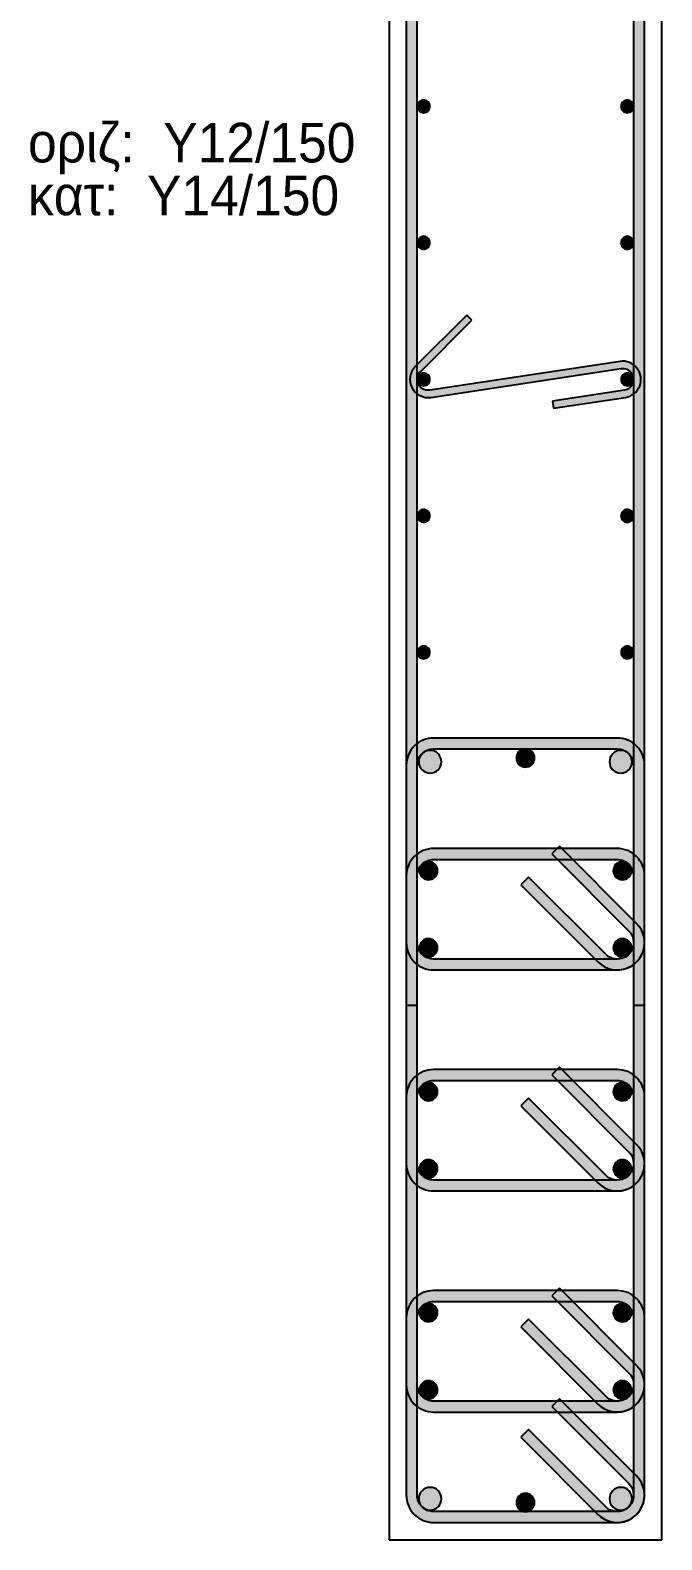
# Model space of a CAD drawing. Header units: millimetres. Extents: x -2171 to 1563, y -1758 to -1505.
# Drawn here: x -611.06 to -607.58, y -1620.57 to -1612.28 of the extents above; entities that cross this region are included whole.
import ezdxf

# ---------------------------------------------------------------- set-up
doc = ezdxf.new("R2010")
doc.units = ezdxf.units.MM
doc.layers.add('Col_Det', color=7, linetype='Continuous')
doc.layers.add('Col_Det_Fill', color=7, linetype='Continuous')
doc.styles.add('S1Arl22_b_934_161', font='arial.ttf', dxfattribs={"width": 0.933629, "height": 0.002175})

msp = doc.modelspace()

# ---------------------------------------------------------------- hatches: boundary and pattern name
at = {"layer": 'Col_Det_Fill'}
for color, points in [(252, [(-608.9293, -1607.0104), (-608.9893, -1607.0104), (-608.9893, -1617.6343), (-608.9293, -1617.6343)]), (252, [(-607.7393, -1617.6343), (-607.6793, -1617.6343), (-607.6793, -1607.0104), (-607.7393, -1607.0104)]), (133, [(-608.8943, -1612.7323, 0.414214), (-608.8593, -1612.6973, 0.414214), (-608.8943, -1612.6623, 0.414214), (-608.9293, -1612.6973, 0.414214)]), (133, [(-607.7743, -1612.7323, 0.414214), (-607.7393, -1612.6973, 0.414214), (-607.7743, -1612.6623, 0.414214), (-607.8093, -1612.6973, 0.414214)]), (133, [(-608.8943, -1613.4822, 0.414214), (-608.8593, -1613.4472, 0.414214), (-608.8943, -1613.4122, 0.414214), (-608.9293, -1613.4472, 0.414214)]), (133, [(-607.7743, -1613.4822, 0.414214), (-607.7393, -1613.4472, 0.414214), (-607.7743, -1613.4122, 0.414214), (-607.8093, -1613.4472, 0.414214)]), (252, [(-608.94, -1614.1264), (-608.9117, -1614.1547), (-608.6289, -1613.8718), (-608.6571, -1613.8435)]), (252, [(-607.8082, -1614.1378), (-607.8142, -1614.0982), (-608.8603, -1614.2564), (-608.8543, -1614.296)]), (252, [(-607.7903, -1614.2564), (-607.7843, -1614.296, 1), (-607.8142, -1614.0982), (-607.8082, -1614.1378, -1)]), (252, [(-608.8543, -1614.296), (-608.8603, -1614.2564, -0.723878), (-608.9117, -1614.1547), (-608.94, -1614.1264, 0.723878)]), (133, [(-608.8943, -1614.2321, 0.414214), (-608.8593, -1614.1971, 0.414214), (-608.8943, -1614.1621, 0.414214), (-608.9293, -1614.1971, 0.414214)]), (133, [(-607.7743, -1614.2321, 0.414214), (-607.7393, -1614.1971, 0.414214), (-607.7743, -1614.1621, 0.414214), (-607.8093, -1614.1971, 0.414214)]), (252, [(-608.1858, -1614.3162), (-608.1798, -1614.3558), (-607.7843, -1614.296), (-607.7903, -1614.2564)]), (133, [(-608.8943, -1614.982, 0.414214), (-608.8593, -1614.947, 0.414214), (-608.8943, -1614.912, 0.414214), (-608.9293, -1614.947, 0.414214)]), (133, [(-607.7743, -1614.982, 0.414214), (-607.7393, -1614.947, 0.414214), (-607.7743, -1614.912, 0.414214), (-607.8093, -1614.947, 0.414214)]), (133, [(-608.8943, -1615.7319, 0.414214), (-608.8593, -1615.6969, 0.414214), (-608.8943, -1615.6619, 0.414214), (-608.9293, -1615.6969, 0.414214)]), (133, [(-607.7743, -1615.7319, 0.414214), (-607.7393, -1615.6969, 0.414214), (-607.7743, -1615.6619, 0.414214), (-607.8093, -1615.6969, 0.414214)]), (252, [(-608.8393, -1616.2273), (-608.8393, -1616.1673, 0.414214), (-608.9893, -1616.3173), (-608.9293, -1616.3173, -0.414214)]), (252, [(-607.8293, -1616.2273), (-607.8293, -1616.1673), (-608.8393, -1616.1673), (-608.8393, -1616.2273)]), (252, [(-607.7393, -1616.3173), (-607.6793, -1616.3173, 0.414214), (-607.8293, -1616.1673), (-607.8293, -1616.2273, -0.414214)]), (12, [(-608.8587, -1616.3604, 0.414214), (-608.7962, -1616.2979, 0.414214), (-608.8587, -1616.2354, 0.414214), (-608.9212, -1616.2979, 0.414214)]), (133, [(-608.3343, -1616.3273, 0.414214), (-608.2843, -1616.2773, 0.414214), (-608.3343, -1616.2273, 0.414214), (-608.3843, -1616.2773, 0.414214)]), (12, [(-607.8098, -1616.3604, 0.414214), (-607.7473, -1616.2979, 0.414214), (-607.8098, -1616.2354, 0.414214), (-607.8723, -1616.2979, 0.414214)]), (252, [(-608.9293, -1616.3173), (-608.9893, -1616.3173), (-608.9893, -1620.3273), (-608.9293, -1620.3273)]), (252, [(-607.7393, -1620.3273), (-607.6793, -1620.3273), (-607.6793, -1616.3173), (-607.7393, -1616.3173)]), (252, [(-607.7656, -1617.228), (-607.7232, -1617.1855), (-608.1475, -1616.7613), (-608.1899, -1616.8037)]), (252, [(-608.8393, -1616.8345), (-608.8393, -1616.7745, 0.414214), (-608.9893, -1616.9245), (-608.9293, -1616.9245, -0.414214)]), (56, [(-608.8676, -1616.9462, 0.414214), (-608.8176, -1616.8962, 0.414214), (-608.8676, -1616.8462, 0.414214), (-608.9176, -1616.8962, 0.414214)]), (252, [(-607.8293, -1616.8345), (-607.8293, -1616.7745), (-608.8393, -1616.7745), (-608.8393, -1616.8345)]), (56, [(-607.801, -1616.9462, 0.414214), (-607.751, -1616.8962, 0.414214), (-607.801, -1616.8462, 0.414214), (-607.851, -1616.8962, 0.414214)]), (252, [(-607.7393, -1616.9245), (-607.6793, -1616.9245, 0.414214), (-607.8293, -1616.7745), (-607.8293, -1616.8345, -0.414214)]), (252, [(-608.9293, -1616.9245), (-608.9893, -1616.9245), (-608.9893, -1617.2916), (-608.9293, -1617.2916)]), (252, [(-608.3172, -1616.931), (-608.3596, -1616.9734), (-607.9353, -1617.3977), (-607.8929, -1617.3553)]), (252, [(-607.7393, -1617.2916), (-607.6793, -1617.2916), (-607.6793, -1616.9245), (-607.7393, -1616.9245)]), (252, [(-607.8293, -1617.3816), (-607.8293, -1617.4416, 0.668179), (-607.7232, -1617.1855), (-607.7656, -1617.228, -0.668179)]), (252, [(-608.9293, -1617.2916), (-608.9893, -1617.2916, 0.414214), (-608.8393, -1617.4416), (-608.8393, -1617.3816, -0.414214)]), (56, [(-608.8676, -1617.3699, 0.414214), (-608.8176, -1617.3199, 0.414214), (-608.8676, -1617.2699, 0.414214), (-608.9176, -1617.3199, 0.414214)]), (252, [(-607.8929, -1617.3553), (-607.9353, -1617.3977, 0.668179), (-607.6793, -1617.2916), (-607.7393, -1617.2916, -0.668179)]), (56, [(-607.801, -1617.3699, 0.414214), (-607.751, -1617.3199, 0.414214), (-607.801, -1617.2699, 0.414214), (-607.851, -1617.3199, 0.414214)]), (252, [(-608.8393, -1617.3816), (-608.8393, -1617.4416), (-607.8293, -1617.4416), (-607.8293, -1617.3816)]), (252, [(-608.8393, -1618.0488), (-608.8393, -1617.9888, 0.414214), (-608.9893, -1618.1388), (-608.9293, -1618.1388, -0.414214)]), (252, [(-607.8293, -1618.0488), (-607.8293, -1617.9888), (-608.8393, -1617.9888), (-608.8393, -1618.0488)]), (252, [(-607.7656, -1618.4423), (-607.7232, -1618.3998), (-608.1475, -1617.9756), (-608.1899, -1618.018)]), (252, [(-607.7393, -1618.1388), (-607.6793, -1618.1388, 0.414214), (-607.8293, -1617.9888), (-607.8293, -1618.0488, -0.414214)]), (56, [(-608.8676, -1618.1605, 0.414214), (-608.8176, -1618.1105, 0.414214), (-608.8676, -1618.0605, 0.414214), (-608.9176, -1618.1105, 0.414214)]), (56, [(-607.801, -1618.1605, 0.414214), (-607.751, -1618.1105, 0.414214), (-607.801, -1618.0605, 0.414214), (-607.851, -1618.1105, 0.414214)]), (252, [(-608.9293, -1618.1388), (-608.9893, -1618.1388), (-608.9893, -1618.5059), (-608.9293, -1618.5059)]), (252, [(-608.3172, -1618.1453), (-608.3596, -1618.1877), (-607.9353, -1618.612), (-607.8929, -1618.5695)]), (252, [(-607.7393, -1618.5059), (-607.6793, -1618.5059), (-607.6793, -1618.1388), (-607.7393, -1618.1388)]), (252, [(-607.8293, -1618.5959), (-607.8293, -1618.6559, 0.668179), (-607.7232, -1618.3998), (-607.7656, -1618.4423, -0.668179)]), (252, [(-608.9293, -1618.5059), (-608.9893, -1618.5059, 0.414214), (-608.8393, -1618.6559), (-608.8393, -1618.5959, -0.414214)]), (56, [(-608.8676, -1618.5842, 0.414214), (-608.8176, -1618.5342, 0.414214), (-608.8676, -1618.4842, 0.414214), (-608.9176, -1618.5342, 0.414214)]), (252, [(-607.8929, -1618.5695), (-607.9353, -1618.612, 0.668179), (-607.6793, -1618.5059), (-607.7393, -1618.5059, -0.668179)]), (56, [(-607.801, -1618.5842, 0.414214), (-607.751, -1618.5342, 0.414214), (-607.801, -1618.4842, 0.414214), (-607.851, -1618.5342, 0.414214)]), (252, [(-608.8393, -1618.5959), (-608.8393, -1618.6559), (-607.8293, -1618.6559), (-607.8293, -1618.5959)]), (252, [(-608.8393, -1619.263), (-608.8393, -1619.203, 0.414214), (-608.9893, -1619.353), (-608.9293, -1619.353, -0.414214)]), (252, [(-607.8293, -1619.263), (-607.8293, -1619.203), (-608.8393, -1619.203), (-608.8393, -1619.263)]), (252, [(-607.7656, -1619.6565), (-607.7232, -1619.6141), (-608.1475, -1619.1899), (-608.1899, -1619.2323)]), (252, [(-607.7393, -1619.353), (-607.6793, -1619.353, 0.414214), (-607.8293, -1619.203), (-607.8293, -1619.263, -0.414214)]), (56, [(-608.8676, -1619.3748, 0.414214), (-608.8176, -1619.3248, 0.414214), (-608.8676, -1619.2748, 0.414214), (-608.9176, -1619.3248, 0.414214)]), (56, [(-607.801, -1619.3748, 0.414214), (-607.751, -1619.3248, 0.414214), (-607.801, -1619.2748, 0.414214), (-607.851, -1619.3248, 0.414214)]), (252, [(-608.9293, -1619.353), (-608.9893, -1619.353), (-608.9893, -1619.7202), (-608.9293, -1619.7202)]), (252, [(-608.3172, -1619.3596), (-608.3596, -1619.402), (-607.9353, -1619.8263), (-607.8929, -1619.7838)]), (252, [(-607.7393, -1619.7202), (-607.6793, -1619.7202), (-607.6793, -1619.353), (-607.7393, -1619.353)]), (252, [(-607.8293, -1619.8102), (-607.8293, -1619.8702, 0.668179), (-607.7232, -1619.6141), (-607.7656, -1619.6565, -0.668179)]), (252, [(-608.9293, -1619.7202), (-608.9893, -1619.7202, 0.414214), (-608.8393, -1619.8702), (-608.8393, -1619.8102, -0.414214)]), (56, [(-608.8676, -1619.7985, 0.414214), (-608.8176, -1619.7485, 0.414214), (-608.8676, -1619.6985, 0.414214), (-608.9176, -1619.7485, 0.414214)]), (252, [(-607.8929, -1619.7838), (-607.9353, -1619.8263, 0.668179), (-607.6793, -1619.7202), (-607.7393, -1619.7202, -0.668179)]), (56, [(-607.801, -1619.7985, 0.414214), (-607.751, -1619.7485, 0.414214), (-607.801, -1619.6985, 0.414214), (-607.851, -1619.7485, 0.414214)]), (252, [(-608.8393, -1619.8102), (-608.8393, -1619.8702), (-607.8293, -1619.8702), (-607.8293, -1619.8102)]), (252, [(-607.7656, -1620.2637), (-607.7232, -1620.2213), (-608.1475, -1619.797), (-608.1899, -1619.8394)]), (252, [(-608.3172, -1619.9667), (-608.3596, -1620.0091), (-607.9353, -1620.4334), (-607.8929, -1620.391)]), (252, [(-607.8293, -1620.4173), (-607.8293, -1620.4773, 0.668179), (-607.7232, -1620.2213), (-607.7656, -1620.2637, -0.668179)]), (252, [(-608.9293, -1620.3273), (-608.9893, -1620.3273, 0.414214), (-608.8393, -1620.4773), (-608.8393, -1620.4173, -0.414214)]), (12, [(-608.8587, -1620.4093, 0.414214), (-608.7962, -1620.3468, 0.414214), (-608.8587, -1620.2843, 0.414214), (-608.9212, -1620.3468, 0.414214)]), (133, [(-608.3343, -1620.4173, 0.414214), (-608.2843, -1620.3673, 0.414214), (-608.3343, -1620.3173, 0.414214), (-608.3843, -1620.3673, 0.414214)]), (252, [(-607.8929, -1620.391), (-607.9353, -1620.4334, 0.668179), (-607.6793, -1620.3273), (-607.7393, -1620.3273, -0.668179)]), (12, [(-607.8098, -1620.4093, 0.414214), (-607.7473, -1620.3468, 0.414214), (-607.8098, -1620.2843, 0.414214), (-607.8723, -1620.3468, 0.414214)]), (252, [(-608.8393, -1620.4173), (-608.8393, -1620.4773), (-607.8293, -1620.4773), (-607.8293, -1620.4173)])]:
    msp.add_hatch(color=color, dxfattribs=at).paths.add_polyline_path(points)

# ---------------------------------------------------------------- linework, layer by layer
at = {"layer": 'Col_Det', "color": 7}
for points in [[(-607.5843, -1620.5723), (-607.5843, -1604.0723)], [(-609.0843, -1605.3223), (-609.0843, -1620.5723)], [(-608.9893, -1607.0104), (-608.9893, -1617.6343)], [(-608.9293, -1617.6343), (-608.9293, -1607.0104)], [(-607.7393, -1607.0104), (-607.7393, -1617.6343)], [(-607.6793, -1617.6343), (-607.6793, -1607.0104)], [(-608.6571, -1613.8435), (-608.94, -1614.1264)], [(-608.6289, -1613.8718), (-608.6571, -1613.8435)], [(-608.9117, -1614.1547), (-608.6289, -1613.8718)], [(-607.8142, -1614.0982), (-608.8603, -1614.2564)], [(-608.8543, -1614.296), (-607.8082, -1614.1378)], [(-607.7903, -1614.2564), (-608.1858, -1614.3162)], [(-608.1858, -1614.3162), (-608.1798, -1614.3558)], [(-608.1798, -1614.3558), (-607.7843, -1614.296)], [(-607.8293, -1616.1673), (-608.8393, -1616.1673)], [(-608.8393, -1616.2273), (-607.8293, -1616.2273)], [(-608.9893, -1616.3173), (-608.9893, -1620.3273)], [(-608.9293, -1620.3273), (-608.9293, -1616.3173)], [(-607.7393, -1616.3173), (-607.7393, -1620.3273)], [(-607.6793, -1620.3273), (-607.6793, -1616.3173)], [(-608.1475, -1616.7613), (-608.1899, -1616.8037)], [(-607.7232, -1617.1855), (-608.1475, -1616.7613)], [(-607.8293, -1616.7745), (-608.8393, -1616.7745)], [(-608.8393, -1616.8345), (-607.8293, -1616.8345)], [(-608.1899, -1616.8037), (-607.7656, -1617.228)], [(-608.9893, -1616.9245), (-608.9893, -1617.2916)], [(-608.9293, -1617.2916), (-608.9293, -1616.9245)], [(-608.3172, -1616.931), (-608.3596, -1616.9734)], [(-607.8929, -1617.3553), (-608.3172, -1616.931)], [(-607.7393, -1616.9245), (-607.7393, -1617.2916)], [(-607.6793, -1617.2916), (-607.6793, -1616.9245)], [(-608.3596, -1616.9734), (-607.9353, -1617.3977)], [(-607.8293, -1617.3816), (-608.8393, -1617.3816)], [(-608.8393, -1617.4416), (-607.8293, -1617.4416)], [(-608.9893, -1617.6343), (-608.9293, -1617.6343)], [(-607.7393, -1617.6343), (-607.6793, -1617.6343)], [(-607.8293, -1617.9888), (-608.8393, -1617.9888)], [(-608.1475, -1617.9756), (-608.1899, -1618.018)], [(-607.7232, -1618.3998), (-608.1475, -1617.9756)], [(-608.8393, -1618.0488), (-607.8293, -1618.0488)], [(-608.1899, -1618.018), (-607.7656, -1618.4423)], [(-608.9893, -1618.1388), (-608.9893, -1618.5059)], [(-608.9293, -1618.5059), (-608.9293, -1618.1388)], [(-608.3172, -1618.1453), (-608.3596, -1618.1877)], [(-607.8929, -1618.5695), (-608.3172, -1618.1453)], [(-607.7393, -1618.1388), (-607.7393, -1618.5059)], [(-607.6793, -1618.5059), (-607.6793, -1618.1388)], [(-608.3596, -1618.1877), (-607.9353, -1618.612)], [(-607.8293, -1618.5959), (-608.8393, -1618.5959)], [(-608.8393, -1618.6559), (-607.8293, -1618.6559)], [(-607.8293, -1619.203), (-608.8393, -1619.203)], [(-608.1475, -1619.1899), (-608.1899, -1619.2323)], [(-608.1899, -1619.2323), (-607.7656, -1619.6565)], [(-607.7232, -1619.6141), (-608.1475, -1619.1899)], [(-608.8393, -1619.263), (-607.8293, -1619.263)], [(-608.9893, -1619.353), (-608.9893, -1619.7202)], [(-608.9293, -1619.7202), (-608.9293, -1619.353)], [(-608.3172, -1619.3596), (-608.3596, -1619.402)], [(-608.3596, -1619.402), (-607.9353, -1619.8263)], [(-607.8929, -1619.7838), (-608.3172, -1619.3596)], [(-607.7393, -1619.353), (-607.7393, -1619.7202)], [(-607.6793, -1619.7202), (-607.6793, -1619.353)], [(-607.8293, -1619.8102), (-608.8393, -1619.8102)], [(-608.1475, -1619.797), (-608.1899, -1619.8394)], [(-607.7232, -1620.2213), (-608.1475, -1619.797)], [(-608.8393, -1619.8702), (-607.8293, -1619.8702)], [(-608.1899, -1619.8394), (-607.7656, -1620.2637)], [(-608.3172, -1619.9667), (-608.3596, -1620.0091)], [(-607.8929, -1620.391), (-608.3172, -1619.9667)], [(-608.3596, -1620.0091), (-607.9353, -1620.4334)], [(-607.8293, -1620.4173), (-608.8393, -1620.4173)], [(-608.8393, -1620.4773), (-607.8293, -1620.4773)], [(-609.0843, -1620.5723), (-607.5843, -1620.5723)]]:
    msp.add_lwpolyline(points, dxfattribs=at)
for points in [[(-608.8943, -1612.6623, 0.414214), (-608.9293, -1612.6973, 0.414214)], [(-608.9293, -1612.6973, 0.414214), (-608.8943, -1612.7323, 0.414214)], [(-608.8593, -1612.6973, 0.414214), (-608.8943, -1612.6623, 0.414214)], [(-608.8943, -1612.7323, 0.414214), (-608.8593, -1612.6973, 0.414214)], [(-607.7743, -1612.6623, 0.414214), (-607.8093, -1612.6973, 0.414214)], [(-607.8093, -1612.6973, 0.414214), (-607.7743, -1612.7323, 0.414214)], [(-607.7393, -1612.6973, 0.414214), (-607.7743, -1612.6623, 0.414214)], [(-607.7743, -1612.7323, 0.414214), (-607.7393, -1612.6973, 0.414214)], [(-608.8943, -1613.4122, 0.414214), (-608.9293, -1613.4472, 0.414214)], [(-608.9293, -1613.4472, 0.414214), (-608.8943, -1613.4822, 0.414214)], [(-608.8593, -1613.4472, 0.414214), (-608.8943, -1613.4122, 0.414214)], [(-608.8943, -1613.4822, 0.414214), (-608.8593, -1613.4472, 0.414214)], [(-607.7743, -1613.4122, 0.414214), (-607.8093, -1613.4472, 0.414214)], [(-607.8093, -1613.4472, 0.414214), (-607.7743, -1613.4822, 0.414214)], [(-607.7393, -1613.4472, 0.414214), (-607.7743, -1613.4122, 0.414214)], [(-607.7743, -1613.4822, 0.414214), (-607.7393, -1613.4472, 0.414214)], [(-607.7843, -1614.296, 1), (-607.8142, -1614.0982)], [(-608.94, -1614.1264, 0.723878), (-608.8543, -1614.296, 0.723878)], [(-608.8603, -1614.2564, -0.723878), (-608.9117, -1614.1547)], [(-608.8943, -1614.1621, 0.414214), (-608.9293, -1614.1971, 0.414214)], [(-608.9293, -1614.1971, 0.414214), (-608.8943, -1614.2321, 0.414214)], [(-608.8593, -1614.1971, 0.414214), (-608.8943, -1614.1621, 0.414214)], [(-608.8943, -1614.2321, 0.414214), (-608.8593, -1614.1971, 0.414214)], [(-607.7743, -1614.1621, 0.414214), (-607.8093, -1614.1971, 0.414214)], [(-607.8093, -1614.1971, 0.414214), (-607.7743, -1614.2321, 0.414214)], [(-607.8082, -1614.1378, -1), (-607.7903, -1614.2564, -1)], [(-607.7393, -1614.1971, 0.414214), (-607.7743, -1614.1621, 0.414214)], [(-607.7743, -1614.2321, 0.414214), (-607.7393, -1614.1971, 0.414214)], [(-608.8943, -1614.912, 0.414214), (-608.9293, -1614.947, 0.414214)], [(-608.8593, -1614.947, 0.414214), (-608.8943, -1614.912, 0.414214)], [(-607.7743, -1614.912, 0.414214), (-607.8093, -1614.947, 0.414214)], [(-607.7393, -1614.947, 0.414214), (-607.7743, -1614.912, 0.414214)], [(-608.9293, -1614.947, 0.414214), (-608.8943, -1614.982, 0.414214)], [(-608.8943, -1614.982, 0.414214), (-608.8593, -1614.947, 0.414214)], [(-607.8093, -1614.947, 0.414214), (-607.7743, -1614.982, 0.414214)], [(-607.7743, -1614.982, 0.414214), (-607.7393, -1614.947, 0.414214)], [(-608.8943, -1615.6619, 0.414214), (-608.9293, -1615.6969, 0.414214)], [(-608.8593, -1615.6969, 0.414214), (-608.8943, -1615.6619, 0.414214)], [(-607.7743, -1615.6619, 0.414214), (-607.8093, -1615.6969, 0.414214)], [(-607.7393, -1615.6969, 0.414214), (-607.7743, -1615.6619, 0.414214)], [(-608.9293, -1615.6969, 0.414214), (-608.8943, -1615.7319, 0.414214)], [(-608.8943, -1615.7319, 0.414214), (-608.8593, -1615.6969, 0.414214)], [(-607.8093, -1615.6969, 0.414214), (-607.7743, -1615.7319, 0.414214)], [(-607.7743, -1615.7319, 0.414214), (-607.7393, -1615.6969, 0.414214)], [(-608.8393, -1616.1673, 0.414214), (-608.9893, -1616.3173)], [(-607.6793, -1616.3173, 0.414214), (-607.8293, -1616.1673)], [(-608.9293, -1616.3173, -0.414214), (-608.8393, -1616.2273, -0.414214)], [(-608.8587, -1616.2354, 0.414214), (-608.9212, -1616.2979, 0.414214)], [(-608.7962, -1616.2979, 0.414214), (-608.8587, -1616.2354, 0.414214)], [(-608.3343, -1616.2273, 0.414214), (-608.3843, -1616.2773, 0.414214)], [(-608.2843, -1616.2773, 0.414214), (-608.3343, -1616.2273, 0.414214)], [(-607.8098, -1616.2354, 0.414214), (-607.8723, -1616.2979, 0.414214)], [(-607.8293, -1616.2273, -0.414214), (-607.7393, -1616.3173, -0.414214)], [(-607.7473, -1616.2979, 0.414214), (-607.8098, -1616.2354, 0.414214)], [(-608.9212, -1616.2979, 0.414214), (-608.8587, -1616.3604, 0.414214)], [(-608.8587, -1616.3604, 0.414214), (-608.7962, -1616.2979, 0.414214)], [(-608.3843, -1616.2773, 0.414214), (-608.3343, -1616.3273, 0.414214)], [(-608.3343, -1616.3273, 0.414214), (-608.2843, -1616.2773, 0.414214)], [(-607.8723, -1616.2979, 0.414214), (-607.8098, -1616.3604, 0.414214)], [(-607.8098, -1616.3604, 0.414214), (-607.7473, -1616.2979, 0.414214)], [(-608.8393, -1616.7745, 0.414214), (-608.9893, -1616.9245)], [(-608.9293, -1616.9245, -0.414214), (-608.8393, -1616.8345, -0.414214)], [(-608.8676, -1616.8462, 0.414214), (-608.9176, -1616.8962, 0.414214)], [(-608.8176, -1616.8962, 0.414214), (-608.8676, -1616.8462, 0.414214)], [(-607.801, -1616.8462, 0.414214), (-607.851, -1616.8962, 0.414214)], [(-607.6793, -1616.9245, 0.414214), (-607.8293, -1616.7745)], [(-607.8293, -1616.8345, -0.414214), (-607.7393, -1616.9245, -0.414214)], [(-607.751, -1616.8962, 0.414214), (-607.801, -1616.8462, 0.414214)], [(-608.9176, -1616.8962, 0.414214), (-608.8676, -1616.9462, 0.414214)], [(-608.8676, -1616.9462, 0.414214), (-608.8176, -1616.8962, 0.414214)], [(-607.851, -1616.8962, 0.414214), (-607.801, -1616.9462, 0.414214)], [(-607.801, -1616.9462, 0.414214), (-607.751, -1616.8962, 0.414214)], [(-607.8293, -1617.4416, 0.668179), (-607.7232, -1617.1855)], [(-607.7656, -1617.228, -0.668179), (-607.8293, -1617.3816, -0.668179)], [(-608.9893, -1617.2916, 0.414214), (-608.8393, -1617.4416)], [(-608.8393, -1617.3816, -0.414214), (-608.9293, -1617.2916, -0.414214)], [(-608.8676, -1617.2699, 0.414214), (-608.9176, -1617.3199, 0.414214)], [(-608.9176, -1617.3199, 0.414214), (-608.8676, -1617.3699, 0.414214)], [(-608.8176, -1617.3199, 0.414214), (-608.8676, -1617.2699, 0.414214)], [(-608.8676, -1617.3699, 0.414214), (-608.8176, -1617.3199, 0.414214)], [(-607.9353, -1617.3977, 0.668179), (-607.6793, -1617.2916)], [(-607.7393, -1617.2916, -0.668179), (-607.8929, -1617.3553, -0.668179)], [(-607.801, -1617.2699, 0.414214), (-607.851, -1617.3199, 0.414214)], [(-607.851, -1617.3199, 0.414214), (-607.801, -1617.3699, 0.414214)], [(-607.751, -1617.3199, 0.414214), (-607.801, -1617.2699, 0.414214)], [(-607.801, -1617.3699, 0.414214), (-607.751, -1617.3199, 0.414214)], [(-608.8393, -1617.9888, 0.414214), (-608.9893, -1618.1388)], [(-607.6793, -1618.1388, 0.414214), (-607.8293, -1617.9888)], [(-608.9293, -1618.1388, -0.414214), (-608.8393, -1618.0488, -0.414214)], [(-608.8676, -1618.0605, 0.414214), (-608.9176, -1618.1105, 0.414214)], [(-608.8176, -1618.1105, 0.414214), (-608.8676, -1618.0605, 0.414214)], [(-607.801, -1618.0605, 0.414214), (-607.851, -1618.1105, 0.414214)], [(-607.8293, -1618.0488, -0.414214), (-607.7393, -1618.1388, -0.414214)], [(-607.751, -1618.1105, 0.414214), (-607.801, -1618.0605, 0.414214)], [(-608.9176, -1618.1105, 0.414214), (-608.8676, -1618.1605, 0.414214)], [(-608.8676, -1618.1605, 0.414214), (-608.8176, -1618.1105, 0.414214)], [(-607.851, -1618.1105, 0.414214), (-607.801, -1618.1605, 0.414214)], [(-607.801, -1618.1605, 0.414214), (-607.751, -1618.1105, 0.414214)], [(-607.8293, -1618.6559, 0.668179), (-607.7232, -1618.3998)], [(-608.9893, -1618.5059, 0.414214), (-608.8393, -1618.6559)], [(-608.8393, -1618.5959, -0.414214), (-608.9293, -1618.5059, -0.414214)], [(-608.8676, -1618.4842, 0.414214), (-608.9176, -1618.5342, 0.414214)], [(-608.8176, -1618.5342, 0.414214), (-608.8676, -1618.4842, 0.414214)], [(-607.9353, -1618.612, 0.668179), (-607.6793, -1618.5059)], [(-607.7393, -1618.5059, -0.668179), (-607.8929, -1618.5695, -0.668179)], [(-607.801, -1618.4842, 0.414214), (-607.851, -1618.5342, 0.414214)], [(-607.7656, -1618.4423, -0.668179), (-607.8293, -1618.5959, -0.668179)], [(-607.751, -1618.5342, 0.414214), (-607.801, -1618.4842, 0.414214)], [(-608.9176, -1618.5342, 0.414214), (-608.8676, -1618.5842, 0.414214)], [(-608.8676, -1618.5842, 0.414214), (-608.8176, -1618.5342, 0.414214)], [(-607.851, -1618.5342, 0.414214), (-607.801, -1618.5842, 0.414214)], [(-607.801, -1618.5842, 0.414214), (-607.751, -1618.5342, 0.414214)], [(-608.8393, -1619.203, 0.414214), (-608.9893, -1619.353)], [(-607.6793, -1619.353, 0.414214), (-607.8293, -1619.203)], [(-608.9293, -1619.353, -0.414214), (-608.8393, -1619.263, -0.414214)], [(-608.8676, -1619.2748, 0.414214), (-608.9176, -1619.3248, 0.414214)], [(-608.9176, -1619.3248, 0.414214), (-608.8676, -1619.3748, 0.414214)], [(-608.8176, -1619.3248, 0.414214), (-608.8676, -1619.2748, 0.414214)], [(-608.8676, -1619.3748, 0.414214), (-608.8176, -1619.3248, 0.414214)], [(-607.801, -1619.2748, 0.414214), (-607.851, -1619.3248, 0.414214)], [(-607.851, -1619.3248, 0.414214), (-607.801, -1619.3748, 0.414214)], [(-607.8293, -1619.263, -0.414214), (-607.7393, -1619.353, -0.414214)], [(-607.751, -1619.3248, 0.414214), (-607.801, -1619.2748, 0.414214)], [(-607.801, -1619.3748, 0.414214), (-607.751, -1619.3248, 0.414214)], [(-607.8293, -1619.8702, 0.668179), (-607.7232, -1619.6141)], [(-607.7656, -1619.6565, -0.668179), (-607.8293, -1619.8102, -0.668179)], [(-608.9893, -1619.7202, 0.414214), (-608.8393, -1619.8702)], [(-608.8393, -1619.8102, -0.414214), (-608.9293, -1619.7202, -0.414214)], [(-608.8676, -1619.6985, 0.414214), (-608.9176, -1619.7485, 0.414214)], [(-608.9176, -1619.7485, 0.414214), (-608.8676, -1619.7985, 0.414214)], [(-608.8176, -1619.7485, 0.414214), (-608.8676, -1619.6985, 0.414214)], [(-608.8676, -1619.7985, 0.414214), (-608.8176, -1619.7485, 0.414214)], [(-607.9353, -1619.8263, 0.668179), (-607.6793, -1619.7202)], [(-607.7393, -1619.7202, -0.668179), (-607.8929, -1619.7838, -0.668179)], [(-607.801, -1619.6985, 0.414214), (-607.851, -1619.7485, 0.414214)], [(-607.851, -1619.7485, 0.414214), (-607.801, -1619.7985, 0.414214)], [(-607.751, -1619.7485, 0.414214), (-607.801, -1619.6985, 0.414214)], [(-607.801, -1619.7985, 0.414214), (-607.751, -1619.7485, 0.414214)], [(-607.8293, -1620.4773, 0.668179), (-607.7232, -1620.2213)], [(-608.9893, -1620.3273, 0.414214), (-608.8393, -1620.4773)], [(-608.8393, -1620.4173, -0.414214), (-608.9293, -1620.3273, -0.414214)], [(-608.8587, -1620.2843, 0.414214), (-608.9212, -1620.3468, 0.414214)], [(-608.7962, -1620.3468, 0.414214), (-608.8587, -1620.2843, 0.414214)], [(-608.3343, -1620.3173, 0.414214), (-608.3843, -1620.3673, 0.414214)], [(-608.2843, -1620.3673, 0.414214), (-608.3343, -1620.3173, 0.414214)], [(-607.9353, -1620.4334, 0.668179), (-607.6793, -1620.3273)], [(-607.7393, -1620.3273, -0.668179), (-607.8929, -1620.391, -0.668179)], [(-607.8098, -1620.2843, 0.414214), (-607.8723, -1620.3468, 0.414214)], [(-607.7656, -1620.2637, -0.668179), (-607.8293, -1620.4173, -0.668179)], [(-607.7473, -1620.3468, 0.414214), (-607.8098, -1620.2843, 0.414214)], [(-608.9212, -1620.3468, 0.414214), (-608.8587, -1620.4093, 0.414214)], [(-608.8587, -1620.4093, 0.414214), (-608.7962, -1620.3468, 0.414214)], [(-608.3843, -1620.3673, 0.414214), (-608.3343, -1620.4173, 0.414214)], [(-608.3343, -1620.4173, 0.414214), (-608.2843, -1620.3673, 0.414214)], [(-607.8723, -1620.3468, 0.414214), (-607.8098, -1620.4093, 0.414214)], [(-607.8098, -1620.4093, 0.414214), (-607.7473, -1620.3468, 0.414214)]]:
    msp.add_lwpolyline(points, format="xyb", dxfattribs=at)

# ---------------------------------------------------------------- texts
at = {"layer": 'Col_Det', "color": 7, "style": 'S1Arl22_b_934_161', "width": 0.933629}
for s, p in [('οριζ:  Y12/150', (-611.0694, -1613.0052)), ('κατ:  Y14/150', (-611.0694, -1613.2952))]:
    msp.add_text(s, height=0.2175, dxfattribs=at).set_placement(p)

doc.saveas('drawing.dxf')
